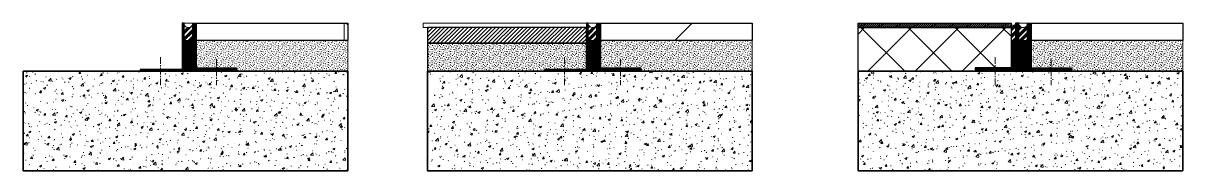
# Model space of a CAD drawing. Header units: millimetres. Extents: x -159872 to 386485, y -250577 to 158966.
# Drawn here: x -49397 to -48070, y 31626 to 31795 of the extents above; entities that cross this region are included whole.
import ezdxf

# ---------------------------------------------------------------- set-up
doc = ezdxf.new("R2010")
doc.units = ezdxf.units.MM
doc.linetypes.add('Line Type-23', pattern=[12.192, 7.62, -1.524, 1.524, -1.524])
doc.layers.add('LDS-finishes-floor', color=252, linetype='Continuous', lineweight=9)
doc.layers.add('LDS-finishes-floor_Hatch', color=7, linetype='Continuous', lineweight=5)
pattern_1 = [(45, (60675.529, -36455.824), (6.35, -6.35), [0.08980256, -8.89045354]), (45, (60674.405, -36458.743), (6.35, -6.35), [0.08980256, -8.89045354]), (45, (60677.0365, -36458.329), (6.35, -6.35), [0.08980256, -8.89045354]), (45, (60670.512, -36456.822), (6.35, -6.35), [0.08980256, -8.89045354]), (45, (60672.439, -36459.624), (6.35, -6.35), [0.08980256, -8.89045354]), (45, (60673.893, -36461.1285), (6.35, -6.35), [0.08980256, -8.89045354]), (45, (60676.071, -36459.985), (6.35, -6.35), [0.08980256, -8.89045354]), (45, (60674.183, -36452.748), (6.35, -6.35), [0.08980256, -8.89045354]), (45, (60678.0995, -36457.595), (6.35, -6.35), [0.2245064, -8.7557497]), (45, (60673.876, -36455.224), (6.35, -6.35), [0.08980256, -8.89045354]), (45, (60670.701, -36459.558), (6.35, -6.35), [0.08980256, -8.89045354]), (45, (60672.206, -36454.9495), (6.35, -6.35), [0.2245064, -8.7557497]), (45, (60674.953, -36462.8875), (6.35, -6.35), [0.08980256, -8.89045354]), (45, (60673.513, -36457.515), (6.35, -6.35), [0.2245064, -8.7557497]), (45, (60671.906, -36462.183), (6.35, -6.35), [0.2245064, -8.7557497])]
pattern_2 = [(50, (60673.513, -36457.515), (24.7998088, -2.169702), [2.5931813, -28.5249938]), (-5, (60673.513, -36457.515), (-4.7974314, 26.007607), [2.074545, -22.819995]), (100.4514, (60675.58, -36457.696), (20.0023958, 23.8378892), [2.203865, -24.2425144]), (46.1842, (60673.513, -36450.6), (36.90066, -5.722944), [3.889772, -42.787491]), (96.6356, (60676.59, -36451.077), (32.316664, 33.680856), [3.305797, -36.363766]), (-8.8158, (60673.513, -36450.6), (32.316638, 33.680881), [3.111818, -34.229993]), (21, (60676.97, -36452.329), (20.638509, -13.92085), [2.5931813, -28.5249938]), (-34, (60676.97, -36452.33), (8.41281, 25.0726067), [2.074545, -22.819995]), (71.4514, (60678.69, -36453.49), (29.0513276, 11.151734), [2.203865, -24.2425144]), (37.5, (60673.513, -36457.515), (0.4204361, 11.51005467), [0.3457575, -68.2698184]), (37.5, (60691.672, -36443.581), (0.4204361, 11.51005467), [0.3457575, -68.2698184]), (37.5, (60691.947, -36443.371), (0.4204361, 11.51005467), [0.3457575, -68.2698184]), (37.5, (60710.6, -36429.058), (0.4204361, 11.51005467), [0.3457575, -68.2698184]), (37.5, (60710.874, -36428.847), (0.4204361, 11.51005467), [0.3457575, -68.2698184]), (7.5, (60673.513, -36457.515), (9.0958266, 13.6370807), [0.3457575, -43.6173086]), (7.5, (60686.951, -36455.746), (9.0958266, 13.6370807), [0.3457575, -43.6173086]), (7.5, (60687.294, -36455.701), (9.0958266, 13.6370807), [0.3457575, -43.6173086]), (7.5, (60709.473, -36452.781), (9.0958266, 13.6370807), [0.3457575, -43.6173086]), (7.5, (60709.816, -36452.736), (9.0958266, 13.6370807), [0.3457575, -43.6173086]), (-32.5, (60665.803, -36457.515), (18.4573111, -0.7798516), [0.3457575, -71.053166]), (-32.5, (60673.385, -36462.345), (18.4573111, -0.7798516), [0.3457575, -71.053166]), (-32.5, (60673.676, -36462.531), (18.4573111, -0.7798516), [0.3457575, -71.053166]), (-32.5, (60696.713, -36477.207), (18.4573111, -0.7798516), [0.3457575, -71.053166]), (-32.5, (60697.005, -36477.393), (18.4573111, -0.7798516), [0.3457575, -71.053166]), (-42.5, (60662.345, -36457.515), (20.1640992, 3.4612048), [0.3457575, -54.214776]), (-42.5, (60670.885, -36465.34), (20.1640992, 3.4612048), [0.3457575, -54.214776]), (-42.5, (60671.14, -36465.574), (20.1640992, 3.4612048), [0.3457575, -54.214776]), (-42.5, (60684.6, -36477.908), (20.1640992, 3.4612048), [0.3457575, -54.214776]), (-42.5, (60684.855, -36478.141), (20.1640992, 3.4612048), [0.3457575, -54.214776])]
pattern_3 = [(45, (60673.5132, -36457.5152), (-1.122532015, 1.122532015), [])]
pattern_4 = [(45, (60673.5132, -36457.5152), (-0.79375, 0.440972222), []), (45, (60673.2707, -36457.3829), (-0.79375, 0.440972222), [])]
pattern_5 = [(0, (61187.9, -35583.1), (0, 1028.7), [10.287, -1018.413]), (0, (61599.3, -35583.1), (0, 1028.7), [10.287, -1018.413]), (0, (61342.2, -35830), (0, 1028.7), [10.287, -1018.413]), (0, (60879.3, -35830), (0, 1028.7), [10.287, -1018.413]), (0, (61342.2, -36200.3), (0, 1028.7), [10.287, -1018.413]), (0, (61342.2, -36406.1), (0, 1028.7), [10.287, -1018.413]), (0, (60879.3, -36406.1), (0, 1028.7), [10.287, -1018.413]), (0, (61064.7, -35749.2), (0, 1028.7), [54.485, -974.215]), (0, (61299.9, -35639.2), (0, 1028.7), [116.844, -911.856]), (0, (60763, -36417.4), (0, 1028.7), [23.757, -1004.943]), (0, (61410.4, -36277.9), (0, 1028.7), [69.5926, -959.1074]), (0, (61528.7, -36217), (0, 1028.7), [86.091, -942.609]), (0, (61572.6, -36069.7), (0, 1028.7), [58.715, -969.985]), (0, (60928.4, -35488.4), (0, 1028.7), [37.069, -991.594]), (0, (61321.9, -35488.4), (0, 1028.7), [40.252, -988.411]), (0, (60864.3, -35772.1), (0, 1028.7), [70.358, -958.435]), (0, (61125.4, -35772.1), (0, 1028.7), [44.5376, -984.255]), (0, (60990.4, -35716.5), (0, 1028.7), [21.461, -1007.24]), (0, (61556.2, -35716.5), (0, 1028.7), [44.377, -984.324]), (0, (61238.5, -36146.3), (0, 1028.7), [153.52, -875.124]), (0, (61593.4, -36146.3), (0, 1028.7), [41.98, -986.664]), (0, (60956.5, -36392.1), (0, 1028.7), [62.004, -966.665]), (0, (61630.7, -36392.1), (0, 1028.7), [28.697, -999.9725]), (0, (61458.9, -35694.6), (0, 1028.7), [75.445, -953.255]), (0, (61363.9, -35474.6), (0, 1028.7), [66.749, -961.951]), (0, (61082.9, -35861.4), (0, 1028.7), [62.839, -965.8505]), (0, (61194.6, -35861.4), (0, 1028.7), [89.707, -938.983]), (0, (60843.1, -35460.8), (0, 1028.7), [57.676, -971.024]), (0, (60800, -35987.7), (0, 1028.7), [18.6544, -1010.0456]), (0, (60772.8, -35819.6), (0, 1028.7), [34.719, -993.981]), (0, (61453, -36437.8), (0, 1028.7), [132.0264, -896.6736]), (0, (61357.1, -35934.3), (0, 1028.7), [54.2475, -974.402]), (0, (61466.9, -35934.3), (0, 1028.7), [137.143, -891.506]), (0, (60886.2, -35961.3), (0, 1028.7), [90.4135, -938.2865]), (45, (61557.4, -36084.86), (0, 1028.7003), [21.424, -1433.378]), (45, (61604.1, -35934.3), (0, 1028.7003), [85.022, -1369.78]), (45, (60818.7, -35987.7), (-1e-13, 1028.7003), [73.3144, -1381.4865]), (45, (60934.7, -35772.15), (-1e-13, 1028.7003), [84.875, -1369.927]), (45, (61011.8, -35716.5), (0, 1028.7003), [40.588, -1414.2136]), (45, (61017.65, -35796.2), (-1e-13, 1028.7003), [66.517, -1388.284]), (45, (61392, -36146.35), (-1e-13, 1028.7003), [112.498, -1342.303]), (45, (61467.8, -36277.9), (-1e-13, 1028.7003), [86.091, -1368.71]), (45, (61390.1, -36298.2), (-1e-13, 1028.7003), [28.697, -1426.104]), (45, (61175.4, -36362.94), (-1e-13, 1028.7003), [92.221, -1362.58]), (45, (61018.5, -36392.1), (-1e-13, 1028.7003), [123.1364, -1331.6655]), (45, (60786.8, -36417.4), (-1e-13, 1028.7003), [50.857, -1403.944]), (45, (61416.8, -35639.2), (-1e-13, 1028.7003), [77.483, -1377.318]), (45, (60724.95, -36331), (0, 1028.7003), [78.464, -1377.1516]), (45, (61105.6, -35950.4), (0, 1028.7003), [125.738, -1329.878]), (45, (61635.44, -36146.35), (0, 1028.7003), [40.683, -1414.119]), (45, (61266.2, -35544.1), (-1e-13, 1028.7003), [78.809, -1375.992]), (45, (61350.1, -35488.4), (-1e-13, 1028.7003), [19.53, -1435.271]), (45, (61390.1, -35763.4), (0, 1028.7003), [97.2636, -1357.538]), (45, (61145.7, -35861.4), (-1e-13, 1028.7003), [80.208, -1374.594]), (45, (60745.9, -35558), (0, 1028.7003), [137.521, -1317.281]), (45, (60724.95, -35867.44), (-1e-13, 1028.7003), [67.684, -1387.118]), (45, (61239, -36426.5), (-1e-13, 1028.7003), [38.519, -1416.282]), (45, (61659.4, -36392.1), (-1e-13, 1028.7003), [51.655, -1403.147]), (45, (61585.1, -36437.8), (-1e-13, 1028.7003), [84.11, -1370.691]), (45, (60822.75, -36024.75), (-1e-13, 1028.7003), [89.687, -1365.115]), (45, (60745.9, -36121), (0, 1028.7003), [108.716, -1346.086]), (90, (60822.7, -36381.4), (-1028.7, 6e-14), [63.572, -965.128]), (90, (61471.6, -36066.8), (-1028.7, 6e-14), [72.331, -956.37]), (90, (60745.9, -36181.5), (-1028.7, 6e-14), [60.5, -968.264]), (90, (60745.9, -35615.8), (-1028.7, 6e-14), [57.864, -970.899]), (90, (61471.6, -35584.4), (-1028.7, 6e-14), [68.893, -959.807]), (90, (60870.5, -35935.8), (-1028.7, 6e-14), [53.235, -975.465]), (90, (61664.2, -36117.6), (-1028.7, 6e-14), [14.947, -1013.681]), (90, (61664.2, -35874.2), (-1028.7, 6e-14), [94.023, -934.605]), (90, (61390.1, -36374.9), (-1028.7, 6e-14), [76.661, -952.062]), (90, (61390.1, -35857.4), (-1028.7, 6e-14), [94.023, -934.6995]), (90, (61105.6, -36305.1), (-1028.7, 6e-14), [142.415, -886.328]), (90, (61105.6, -35995.3), (-1028.7, 6e-14), [44.954, -983.789]), (90, (61040.5, -36097.6), (-1028.7, 6e-14), [72.331, -955.65]), (90, (61040.5, -35687.7), (-1028.7, 6e-14), [124.3575, -903.6235]), (90, (60822.7, -36048.6), (-1028.7, 6e-14), [23.883, -1004.817]), (90, (61557.4, -36110.3), (-1028.7, 6e-14), [25.448, -1003.252]), (90, (60764.7, -35672.5), (-1028.7, 6e-14), [37.853, -990.847]), (90, (60724.9, -36379.3), (-1028.7, 6e-14), [48.286, -981.663]), (90, (60724.9, -35911.3), (-1028.7, 6e-14), [45.134, -984.815]), (90, (61266.2, -36399.2), (-1028.7, 6e-14), [75.947, -952.782]), (90, (61266.2, -35605.5), (-1028.7, 6e-14), [61.413, -967.3154]), (90, (61695.9, -36355.6), (-1028.7, 6e-14), [57.394, -971.306]), (90, (61161.8, -36069.6), (-1028.7, 6e-14), [18.0825, -1010.6175]), (135, (61082.86, -35861.4), (-1028.7003, 0), [92.221, -1362.58]), (135, (61142.2, -35772.15), (-1028.7003, 0), [32.519, -1422.282]), (135, (61571.24, -35731.5), (-1028.7003, 0), [52.183, -1402.619]), (135, (60938.1, -35498), (-1028.7003, 0), [52.7085, -1402.092]), (135, (61040.5, -35563.4), (-1028.7003, 0), [106.107, -1348.6936]), (135, (61471.6, -35515.5), (-1028.7003, 0), [57.864, -1396.9376]), (135, (61664.2, -35780.1), (-1028.7003, 0), [89.998, -1364.804]), (135, (61466.95, -35934.3), (-1028.7003, 0), [108.645, -1346.156]), (135, (61357.14, -35934.3), (-1028.7003, 0), [103.071, -1351.73]), (135, (61471.6, -35994.5), (-1028.7003, 0), [85.117, -1369.684]), (135, (61695.95, -36298.2), (-1028.7003, 0), [114.7885, -1340.0134]), (135, (61453.04, -36437.8), (-1028.7003, 0), [88.975, -1365.8256]), (135, (61266.2, -36323.3), (-1028.7003, 0), [36.165, -1418.636]), (135, (61239, -36426.5), (-1028.7003, 0), [89.868, -1364.934]), (135, (60864.3, -35772.15), (-1028.7003, 0), [140.871, -1313.93]), (135, (60870.54, -35882.6), (-1028.7003, 0), [89.111, -1365.691]), (135, (60800.04, -35987.7), (-1028.7003, 0), [106.198, -1348.603]), (135, (61040.5, -36025.3), (-1028.7003, 0), [90.4135, -1364.3885]), (135, (61105.6, -36162.65), (-1028.7003, 0), [92.002, -1362.8]), (135, (60956.5, -36392.1), (-1028.7003, 0), [297.857, -1156.945]), (135, (60822.75, -36317.84), (-1028.7003, 0), [59.848, -1394.954]), (135, (60763, -36417.4), (-1028.7003, 0), [53.8576, -1400.944]), (135, (61593.46, -36146.35), (-1028.7003, 0), [50.962, -1403.839]), (135, (61664.2, -36102.6), (-1028.7003, 0), [46.555, -1408.246]), (135, (61202.4, -35804.7), (-1028.7003, 0), [46.012, -1408.79]), (135, (61299.94, -35639.2), (-1028.7003, 0), [47.6926, -1407.108]), (135, (60774.4, -35644.4), (-1028.7003, 0), [40.382, -1414.419]), (135, (61175.3, -36065.1), (-1028.7003, 0), [98.643, -1356.158]), (135, (61238.5, -36146.35), (-1028.7003, 0), [108.496, -1346.306])]
pattern_6 = [(45, (60673.51323, -36457.5152), (-0.2645833333, 0.4850694444), [])]
pattern_7 = [(45, (60673.513, -36457.515), (-3.92886205, 3.92886205), []), (45, (60672.952, -36456.954), (-3.92886205, 3.92886205), []), (45, (60672.3907, -36456.3927), (-3.92886205, 3.92886205), [])]
pattern_8 = [(45, (60670.5146, -36457.1183), (-3.92886205, 3.92886205), [])]
pattern_9 = [(45, (60673.513, -38042.475), (-26.940768, 26.940768), []), (135, (60673.513, -38042.475), (-26.940768, -26.940768), [])]
pattern_10 = [(45, (60673.5132, -36457.5152), (-2.24506403, 2.24506403), [])]

msp = doc.modelspace()

# ---------------------------------------------------------------- hatches: boundary and pattern name
at = {"layer": 'LDS-finishes-floor_Hatch', "linetype": 'Continuous', "lineweight": 5, "transparency": 33554687}
h = msp.add_hatch(dxfattribs=at)
h.set_pattern_fill('05_   steel', color=250, style=0, pattern_type=2)
h.set_pattern_definition(pattern_4)
h.paths.add_polyline_path([(-49213, 31795.06756), (-49215, 31795.06756), (-49215, 31742.06756), (-49263, 31742.06756), (-49263, 31740.06756), (-49213, 31740.06756)])
h = msp.add_hatch(dxfattribs=at)
h.set_pattern_fill('05_   steel', color=250, style=0, pattern_type=2)
h.set_pattern_definition(pattern_4)
h.paths.add_polyline_path([(-49213, 31795.06756), (-49215, 31795.06756), (-49215, 31742.06756), (-49263, 31742.06756), (-49263, 31740.06756), (-49213, 31740.06756)])
h = msp.add_hatch(dxfattribs=at)
h.set_pattern_fill('07_   rubber-1', color=250, style=0, pattern_type=2)
h.set_pattern_definition(pattern_7)
edge = h.paths.add_edge_path()
edge.add_arc((-49208, 31795.06756), 5, -90, 0, ccw=False)
edge.add_arc((-49208, 31795.06756), 5, 180, 270, ccw=False)
edge.add_line((-49213, 31795.06756), (-49213, 31775.06756))
edge.add_line((-49213, 31775.06756), (-49203, 31775.06756))
edge.add_line((-49203, 31775.06756), (-49203, 31795.06756))
h = msp.add_hatch(dxfattribs=at)
h.set_pattern_fill('07_   rubber', style=0, pattern_type=2)
h.set_pattern_definition(pattern_8)
edge = h.paths.add_edge_path()
edge.add_arc((-49208, 31795.06756), 5, -90, 0, ccw=False)
edge.add_arc((-49208, 31795.06756), 5, 180, 270, ccw=False)
edge.add_line((-49213, 31795.06756), (-49213, 31775.06756))
edge.add_line((-49213, 31775.06756), (-49203, 31775.06756))
edge.add_line((-49203, 31775.06756), (-49203, 31795.06756))
h = msp.add_hatch(dxfattribs=at)
h.set_pattern_fill('07_   rubber-1', color=250, style=0, pattern_type=2)
h.set_pattern_definition(pattern_7)
edge = h.paths.add_edge_path()
edge.add_arc((-49208, 31795.06756), 5, -90, 0, ccw=False)
edge.add_arc((-49208, 31795.06756), 5, 180, 270, ccw=False)
edge.add_line((-49213, 31795.06756), (-49213, 31775.06756))
edge.add_line((-49213, 31775.06756), (-49203, 31775.06756))
edge.add_line((-49203, 31775.06756), (-49203, 31795.06756))
h = msp.add_hatch(dxfattribs=at)
h.set_pattern_fill('07_   rubber', style=0, pattern_type=2)
h.set_pattern_definition(pattern_8)
edge = h.paths.add_edge_path()
edge.add_arc((-49208, 31795.06756), 5, -90, 0, ccw=False)
edge.add_arc((-49208, 31795.06756), 5, 180, 270, ccw=False)
edge.add_line((-49213, 31795.06756), (-49213, 31775.06756))
edge.add_line((-49213, 31775.06756), (-49203, 31775.06756))
edge.add_line((-49203, 31775.06756), (-49203, 31795.06756))
h = msp.add_hatch(dxfattribs=at)
h.set_pattern_fill('05_   steel', color=250, style=0, pattern_type=2)
h.set_pattern_definition(pattern_4)
h.paths.add_polyline_path([(-49153, 31740.06756), (-49203, 31740.06756), (-49203, 31795.06756), (-49199, 31795.06756), (-49199, 31744.06756), (-49153, 31744.06756)])
h = msp.add_hatch(dxfattribs=at)
h.set_pattern_fill('05_   steel', color=250, style=0, pattern_type=2)
h.set_pattern_definition(pattern_4)
h.paths.add_polyline_path([(-49153, 31740.06756), (-49203, 31740.06756), (-49203, 31795.06756), (-49199, 31795.06756), (-49199, 31744.06756), (-49153, 31744.06756)])
h = msp.add_hatch(dxfattribs=at)
h.set_pattern_fill('02_   riprap', color=251, style=0, pattern_type=2)
h.set_pattern_definition(pattern_5)
h.paths.add_polyline_path([(-49199, 31795.06756), (-49025.50689, 31795.06756), (-49025.50689, 31775.06756), (-49199, 31775.06756)])
h = msp.add_hatch(dxfattribs=at)
h.set_pattern_fill('02_   riprap', color=251, style=0, pattern_type=2)
h.set_pattern_definition(pattern_5)
h.paths.add_polyline_path([(-49199, 31795.06756), (-49025.50689, 31795.06756), (-49025.50689, 31775.06756), (-49199, 31775.06756)])
h = msp.add_hatch(dxfattribs=at)
h.set_pattern_fill('01_   line_ diag (general3)', color=8, style=0, pattern_type=2)
h.set_pattern_definition(pattern_10)
h.paths.add_polyline_path([(-48752.60214, 31790.06756), (-48934.60214, 31790.06756), (-48934.60214, 31772.06756), (-48752.60214, 31772.06756)])
h = msp.add_hatch(dxfattribs=at)
h.set_pattern_fill('01_   line_ diag (general3)', color=8, style=0, pattern_type=2)
h.set_pattern_definition(pattern_10)
h.paths.add_polyline_path([(-48752.60214, 31790.06756), (-48934.60214, 31790.06756), (-48934.60214, 31772.06756), (-48752.60214, 31772.06756)])
h = msp.add_hatch(dxfattribs=at)
h.set_pattern_fill('05_   steel', color=250, style=0, pattern_type=2)
h.set_pattern_definition(pattern_4)
h.paths.add_polyline_path([(-48750.60214, 31795.06756), (-48752.60214, 31795.06756), (-48752.60214, 31742.06756), (-48800.60214, 31742.06756), (-48800.60214, 31740.06756), (-48750.60214, 31740.06756)])
h = msp.add_hatch(dxfattribs=at)
h.set_pattern_fill('05_   steel', color=250, style=0, pattern_type=2)
h.set_pattern_definition(pattern_4)
h.paths.add_polyline_path([(-48750.60214, 31795.06756), (-48752.60214, 31795.06756), (-48752.60214, 31742.06756), (-48800.60214, 31742.06756), (-48800.60214, 31740.06756), (-48750.60214, 31740.06756)])
h = msp.add_hatch(dxfattribs=at)
h.set_pattern_fill('07_   rubber-1', color=250, style=0, pattern_type=2)
h.set_pattern_definition(pattern_7)
edge = h.paths.add_edge_path()
edge.add_arc((-48745.60214, 31795.06756), 5, -90, 0, ccw=False)
edge.add_arc((-48745.60214, 31795.06756), 5, 180, 270, ccw=False)
edge.add_line((-48750.60214, 31795.06756), (-48750.60214, 31775.06756))
edge.add_line((-48750.60214, 31775.06756), (-48740.60214, 31775.06756))
edge.add_line((-48740.60214, 31775.06756), (-48740.60214, 31795.06756))
h = msp.add_hatch(dxfattribs=at)
h.set_pattern_fill('07_   rubber', style=0, pattern_type=2)
h.set_pattern_definition(pattern_8)
edge = h.paths.add_edge_path()
edge.add_arc((-48745.60214, 31795.06756), 5, -90, 0, ccw=False)
edge.add_arc((-48745.60214, 31795.06756), 5, 180, 270, ccw=False)
edge.add_line((-48750.60214, 31795.06756), (-48750.60214, 31775.06756))
edge.add_line((-48750.60214, 31775.06756), (-48740.60214, 31775.06756))
edge.add_line((-48740.60214, 31775.06756), (-48740.60214, 31795.06756))
h = msp.add_hatch(dxfattribs=at)
h.set_pattern_fill('07_   rubber-1', color=250, style=0, pattern_type=2)
h.set_pattern_definition(pattern_7)
edge = h.paths.add_edge_path()
edge.add_arc((-48745.60214, 31795.06756), 5, -90, 0, ccw=False)
edge.add_arc((-48745.60214, 31795.06756), 5, 180, 270, ccw=False)
edge.add_line((-48750.60214, 31795.06756), (-48750.60214, 31775.06756))
edge.add_line((-48750.60214, 31775.06756), (-48740.60214, 31775.06756))
edge.add_line((-48740.60214, 31775.06756), (-48740.60214, 31795.06756))
h = msp.add_hatch(dxfattribs=at)
h.set_pattern_fill('07_   rubber', style=0, pattern_type=2)
h.set_pattern_definition(pattern_8)
edge = h.paths.add_edge_path()
edge.add_arc((-48745.60214, 31795.06756), 5, -90, 0, ccw=False)
edge.add_arc((-48745.60214, 31795.06756), 5, 180, 270, ccw=False)
edge.add_line((-48750.60214, 31795.06756), (-48750.60214, 31775.06756))
edge.add_line((-48750.60214, 31775.06756), (-48740.60214, 31775.06756))
edge.add_line((-48740.60214, 31775.06756), (-48740.60214, 31795.06756))
h = msp.add_hatch(dxfattribs=at)
h.set_pattern_fill('05_   steel', color=250, style=0, pattern_type=2)
h.set_pattern_definition(pattern_4)
h.paths.add_polyline_path([(-48690.60214, 31740.06756), (-48740.60214, 31740.06756), (-48740.60214, 31795.06756), (-48736.60214, 31795.06756), (-48736.60214, 31744.06756), (-48690.60214, 31744.06756)])
h = msp.add_hatch(dxfattribs=at)
h.set_pattern_fill('05_   steel', color=250, style=0, pattern_type=2)
h.set_pattern_definition(pattern_4)
h.paths.add_polyline_path([(-48690.60214, 31740.06756), (-48740.60214, 31740.06756), (-48740.60214, 31795.06756), (-48736.60214, 31795.06756), (-48736.60214, 31744.06756), (-48690.60214, 31744.06756)])
h = msp.add_hatch(dxfattribs=at)
h.set_pattern_fill('02_   riprap', color=251, style=0, pattern_type=2)
h.set_pattern_definition(pattern_5)
h.paths.add_polyline_path([(-48736.60214, 31795.06756), (-48563.10903, 31795.06756), (-48563.10903, 31775.06756), (-48736.60214, 31775.06756)])
h = msp.add_hatch(dxfattribs=at)
h.set_pattern_fill('02_   riprap', color=251, style=0, pattern_type=2)
h.set_pattern_definition(pattern_5)
h.paths.add_polyline_path([(-48736.60214, 31795.06756), (-48563.10903, 31795.06756), (-48563.10903, 31775.06756), (-48736.60214, 31775.06756)])
h = msp.add_hatch(dxfattribs=at)
h.set_pattern_fill('01_   line_ diag (general2)', color=8, style=0, pattern_type=2)
h.set_pattern_definition(pattern_3)
h.paths.add_polyline_path([(-48441.9349, 31795.06756), (-48266.9349, 31795.06756), (-48266.9349, 31790.06756), (-48441.9349, 31790.06756)])
h = msp.add_hatch(dxfattribs=at)
h.set_pattern_fill('01_   line_ diag (general2)', color=8, style=0, pattern_type=2)
h.set_pattern_definition(pattern_3)
h.paths.add_polyline_path([(-48441.9349, 31795.06756), (-48266.9349, 31795.06756), (-48266.9349, 31790.06756), (-48441.9349, 31790.06756)])
h = msp.add_hatch(dxfattribs=at)
h.set_pattern_fill('01_   line_ ansi37', color=251, style=0, pattern_type=2)
h.set_pattern_definition(pattern_9)
h.paths.add_polyline_path([(-48441.9349, 31790.06756), (-48266.9349, 31790.06756), (-48266.9349, 31740.06756), (-48441.9349, 31740.06756)])
h = msp.add_hatch(dxfattribs=at)
h.set_pattern_fill('01_   line_ ansi37', color=251, style=0, pattern_type=2)
h.set_pattern_definition(pattern_9)
h.paths.add_polyline_path([(-48441.9349, 31790.06756), (-48266.9349, 31790.06756), (-48266.9349, 31740.06756), (-48441.9349, 31740.06756)])
h = msp.add_hatch(dxfattribs=at)
h.set_pattern_fill('05_   steel', color=250, style=0, pattern_type=2)
h.set_pattern_definition(pattern_4)
h.paths.add_polyline_path([(-48307.9349, 31740.06756), (-48257.9349, 31740.06756), (-48257.9349, 31795.06756), (-48261.9349, 31795.06756), (-48261.9349, 31744.06756), (-48307.9349, 31744.06756)])
h = msp.add_hatch(dxfattribs=at)
h.set_pattern_fill('05_   steel', color=250, style=0, pattern_type=2)
h.set_pattern_definition(pattern_4)
h.paths.add_polyline_path([(-48307.9349, 31740.06756), (-48257.9349, 31740.06756), (-48257.9349, 31795.06756), (-48261.9349, 31795.06756), (-48261.9349, 31744.06756), (-48307.9349, 31744.06756)])
h = msp.add_hatch(dxfattribs=at)
h.set_pattern_fill('07_   rubber-1', color=250, style=0, pattern_type=2)
h.set_pattern_definition(pattern_7)
edge = h.paths.add_edge_path()
edge.add_line((-48266.9349, 31775.06756), (-48261.9349, 31775.06756))
edge.add_line((-48261.9349, 31775.06756), (-48261.9349, 31795.06756))
edge.add_arc((-48264.4349, 31795.06756), 2.5, 270, 360, ccw=False)
edge.add_arc((-48264.4349, 31795.06756), 2.5, 180, 270, ccw=False)
edge.add_line((-48266.9349, 31795.06756), (-48266.9349, 31775.06756))
h = msp.add_hatch(dxfattribs=at)
h.set_pattern_fill('07_   rubber', style=0, pattern_type=2)
h.set_pattern_definition(pattern_8)
edge = h.paths.add_edge_path()
edge.add_line((-48266.9349, 31775.06756), (-48261.9349, 31775.06756))
edge.add_line((-48261.9349, 31775.06756), (-48261.9349, 31795.06756))
edge.add_arc((-48264.4349, 31795.06756), 2.5, 270, 360, ccw=False)
edge.add_arc((-48264.4349, 31795.06756), 2.5, 180, 270, ccw=False)
edge.add_line((-48266.9349, 31795.06756), (-48266.9349, 31775.06756))
h = msp.add_hatch(dxfattribs=at)
h.set_pattern_fill('07_   rubber-1', color=250, style=0, pattern_type=2)
h.set_pattern_definition(pattern_7)
edge = h.paths.add_edge_path()
edge.add_line((-48266.9349, 31775.06756), (-48261.9349, 31775.06756))
edge.add_line((-48261.9349, 31775.06756), (-48261.9349, 31795.06756))
edge.add_arc((-48264.4349, 31795.06756), 2.5, 270, 360, ccw=False)
edge.add_arc((-48264.4349, 31795.06756), 2.5, 180, 270, ccw=False)
edge.add_line((-48266.9349, 31795.06756), (-48266.9349, 31775.06756))
h = msp.add_hatch(dxfattribs=at)
h.set_pattern_fill('07_   rubber', style=0, pattern_type=2)
h.set_pattern_definition(pattern_8)
edge = h.paths.add_edge_path()
edge.add_line((-48266.9349, 31775.06756), (-48261.9349, 31775.06756))
edge.add_line((-48261.9349, 31775.06756), (-48261.9349, 31795.06756))
edge.add_arc((-48264.4349, 31795.06756), 2.5, 270, 360, ccw=False)
edge.add_arc((-48264.4349, 31795.06756), 2.5, 180, 270, ccw=False)
edge.add_line((-48266.9349, 31795.06756), (-48266.9349, 31775.06756))
h = msp.add_hatch(dxfattribs=at)
h.set_pattern_fill('07_   rubber-1', color=250, style=0, pattern_type=2)
h.set_pattern_definition(pattern_7)
edge = h.paths.add_edge_path()
edge.add_arc((-48252.9349, 31795.06756), 5, -90, 0, ccw=False)
edge.add_arc((-48252.9349, 31795.06756), 5, 180, 270, ccw=False)
edge.add_line((-48257.9349, 31795.06756), (-48257.9349, 31775.06756))
edge.add_line((-48257.9349, 31775.06756), (-48247.9349, 31775.06756))
edge.add_line((-48247.9349, 31775.06756), (-48247.9349, 31795.06756))
h = msp.add_hatch(dxfattribs=at)
h.set_pattern_fill('07_   rubber', style=0, pattern_type=2)
h.set_pattern_definition(pattern_8)
edge = h.paths.add_edge_path()
edge.add_arc((-48252.9349, 31795.06756), 5, -90, 0, ccw=False)
edge.add_arc((-48252.9349, 31795.06756), 5, 180, 270, ccw=False)
edge.add_line((-48257.9349, 31795.06756), (-48257.9349, 31775.06756))
edge.add_line((-48257.9349, 31775.06756), (-48247.9349, 31775.06756))
edge.add_line((-48247.9349, 31775.06756), (-48247.9349, 31795.06756))
h = msp.add_hatch(dxfattribs=at)
h.set_pattern_fill('07_   rubber-1', color=250, style=0, pattern_type=2)
h.set_pattern_definition(pattern_7)
edge = h.paths.add_edge_path()
edge.add_arc((-48252.9349, 31795.06756), 5, -90, 0, ccw=False)
edge.add_arc((-48252.9349, 31795.06756), 5, 180, 270, ccw=False)
edge.add_line((-48257.9349, 31795.06756), (-48257.9349, 31775.06756))
edge.add_line((-48257.9349, 31775.06756), (-48247.9349, 31775.06756))
edge.add_line((-48247.9349, 31775.06756), (-48247.9349, 31795.06756))
h = msp.add_hatch(dxfattribs=at)
h.set_pattern_fill('07_   rubber', style=0, pattern_type=2)
h.set_pattern_definition(pattern_8)
edge = h.paths.add_edge_path()
edge.add_arc((-48252.9349, 31795.06756), 5, -90, 0, ccw=False)
edge.add_arc((-48252.9349, 31795.06756), 5, 180, 270, ccw=False)
edge.add_line((-48257.9349, 31795.06756), (-48257.9349, 31775.06756))
edge.add_line((-48257.9349, 31775.06756), (-48247.9349, 31775.06756))
edge.add_line((-48247.9349, 31775.06756), (-48247.9349, 31795.06756))
h = msp.add_hatch(dxfattribs=at)
h.set_pattern_fill('05_   steel', color=250, style=0, pattern_type=2)
h.set_pattern_definition(pattern_4)
h.paths.add_polyline_path([(-48197.9349, 31740.06756), (-48247.9349, 31740.06756), (-48247.9349, 31795.06756), (-48243.9349, 31795.06756), (-48243.9349, 31744.06756), (-48197.9349, 31744.06756)])
h = msp.add_hatch(dxfattribs=at)
h.set_pattern_fill('05_   steel', color=250, style=0, pattern_type=2)
h.set_pattern_definition(pattern_4)
h.paths.add_polyline_path([(-48197.9349, 31740.06756), (-48247.9349, 31740.06756), (-48247.9349, 31795.06756), (-48243.9349, 31795.06756), (-48243.9349, 31744.06756), (-48197.9349, 31744.06756)])
h = msp.add_hatch(dxfattribs=at)
h.set_pattern_fill('02_   riprap', color=251, style=0, pattern_type=2)
h.set_pattern_definition(pattern_5)
h.paths.add_polyline_path([(-48243.9349, 31795.06756), (-48070.44179, 31795.06756), (-48070.44179, 31775.06756), (-48243.9349, 31775.06756)])
h = msp.add_hatch(dxfattribs=at)
h.set_pattern_fill('02_   riprap', color=251, style=0, pattern_type=2)
h.set_pattern_definition(pattern_5)
h.paths.add_polyline_path([(-48243.9349, 31795.06756), (-48070.44179, 31795.06756), (-48070.44179, 31775.06756), (-48243.9349, 31775.06756)])
h = msp.add_hatch(dxfattribs=at)
h.set_pattern_fill('01_   cut', color=250, style=0, pattern_type=2)
h.set_pattern_definition(pattern_6)
h.paths.add_polyline_path([(-49203, 31775.06756), (-49213, 31775.06756), (-49213, 31740.06756), (-49203, 31740.06756)])
h = msp.add_hatch(dxfattribs=at)
h.set_pattern_fill('01_   cut', color=250, style=0, pattern_type=2)
h.set_pattern_definition(pattern_6)
h.paths.add_polyline_path([(-49203, 31775.06756), (-49213, 31775.06756), (-49213, 31740.06756), (-49203, 31740.06756)])
h = msp.add_hatch(dxfattribs=at)
h.set_pattern_fill('Sand', style=0, pattern_type=2)
h.set_pattern_definition(pattern_1)
h.paths.add_polyline_path([(-49025.50689, 31775.06756), (-49025.50689, 31740.06756), (-49153, 31740.06756), (-49153, 31744.06756), (-49199, 31744.06756), (-49199, 31775.06756)])
h = msp.add_hatch(dxfattribs=at)
h.set_pattern_fill('Sand', style=0, pattern_type=2)
h.set_pattern_definition(pattern_1)
h.paths.add_polyline_path([(-49025.50689, 31775.06756), (-49025.50689, 31740.06756), (-49153, 31740.06756), (-49153, 31744.06756), (-49199, 31744.06756), (-49199, 31775.06756)])
h = msp.add_hatch(dxfattribs=at)
h.set_pattern_fill('Sand', style=0, pattern_type=2)
h.set_pattern_definition(pattern_1)
h.paths.add_polyline_path([(-48934.60214, 31740.06756), (-48800.60214, 31740.06756), (-48800.60214, 31742.06756), (-48752.60214, 31742.06756), (-48752.60214, 31772.06756), (-48934.60214, 31772.06756)])
h = msp.add_hatch(dxfattribs=at)
h.set_pattern_fill('Sand', style=0, pattern_type=2)
h.set_pattern_definition(pattern_1)
h.paths.add_polyline_path([(-48934.60214, 31740.06756), (-48800.60214, 31740.06756), (-48800.60214, 31742.06756), (-48752.60214, 31742.06756), (-48752.60214, 31772.06756), (-48934.60214, 31772.06756)])
h = msp.add_hatch(dxfattribs=at)
h.set_pattern_fill('01_   cut', color=250, style=0, pattern_type=2)
h.set_pattern_definition(pattern_6)
h.paths.add_polyline_path([(-48740.60214, 31775.06756), (-48750.60214, 31775.06756), (-48750.60214, 31740.06756), (-48740.60214, 31740.06756)])
h = msp.add_hatch(dxfattribs=at)
h.set_pattern_fill('01_   cut', color=250, style=0, pattern_type=2)
h.set_pattern_definition(pattern_6)
h.paths.add_polyline_path([(-48740.60214, 31775.06756), (-48750.60214, 31775.06756), (-48750.60214, 31740.06756), (-48740.60214, 31740.06756)])
h = msp.add_hatch(dxfattribs=at)
h.set_pattern_fill('Sand', style=0, pattern_type=2)
h.set_pattern_definition(pattern_1)
h.paths.add_polyline_path([(-48563.10903, 31775.06756), (-48563.10903, 31740.06756), (-48690.60214, 31740.06756), (-48690.60214, 31744.06756), (-48736.60214, 31744.06756), (-48736.60214, 31775.06756)])
h = msp.add_hatch(dxfattribs=at)
h.set_pattern_fill('Sand', style=0, pattern_type=2)
h.set_pattern_definition(pattern_1)
h.paths.add_polyline_path([(-48563.10903, 31775.06756), (-48563.10903, 31740.06756), (-48690.60214, 31740.06756), (-48690.60214, 31744.06756), (-48736.60214, 31744.06756), (-48736.60214, 31775.06756)])
h = msp.add_hatch(dxfattribs=at)
h.set_pattern_fill('01_   cut', color=250, style=0, pattern_type=2)
h.set_pattern_definition(pattern_6)
h.paths.add_polyline_path([(-48261.9349, 31775.06756), (-48266.9349, 31775.06756), (-48266.9349, 31744.06756), (-48261.9349, 31744.06756)])
h = msp.add_hatch(dxfattribs=at)
h.set_pattern_fill('01_   cut', color=250, style=0, pattern_type=2)
h.set_pattern_definition(pattern_6)
h.paths.add_polyline_path([(-48261.9349, 31775.06756), (-48266.9349, 31775.06756), (-48266.9349, 31744.06756), (-48261.9349, 31744.06756)])
h = msp.add_hatch(dxfattribs=at)
h.set_pattern_fill('01_   cut', color=250, style=0, pattern_type=2)
h.set_pattern_definition(pattern_6)
h.paths.add_polyline_path([(-48247.9349, 31775.06756), (-48257.9349, 31775.06756), (-48257.9349, 31740.06756), (-48247.9349, 31740.06756)])
h = msp.add_hatch(dxfattribs=at)
h.set_pattern_fill('01_   cut', color=250, style=0, pattern_type=2)
h.set_pattern_definition(pattern_6)
h.paths.add_polyline_path([(-48247.9349, 31775.06756), (-48257.9349, 31775.06756), (-48257.9349, 31740.06756), (-48247.9349, 31740.06756)])
h = msp.add_hatch(dxfattribs=at)
h.set_pattern_fill('Sand', style=0, pattern_type=2)
h.set_pattern_definition(pattern_1)
h.paths.add_polyline_path([(-48070.44179, 31775.06756), (-48070.44179, 31740.06756), (-48197.9349, 31740.06756), (-48197.9349, 31744.06756), (-48243.9349, 31744.06756), (-48243.9349, 31775.06756)])
h = msp.add_hatch(dxfattribs=at)
h.set_pattern_fill('Sand', style=0, pattern_type=2)
h.set_pattern_definition(pattern_1)
h.paths.add_polyline_path([(-48070.44179, 31775.06756), (-48070.44179, 31740.06756), (-48197.9349, 31740.06756), (-48197.9349, 31744.06756), (-48243.9349, 31744.06756), (-48243.9349, 31775.06756)])
h = msp.add_hatch(dxfattribs=at)
h.set_pattern_fill('03_   concrete 2', color=251, style=0, pattern_type=2)
h.set_pattern_definition(pattern_2)
h.paths.add_polyline_path([(-49397, 31740.06756), (-49025.50689, 31740.06756), (-49025.50689, 31626.06756), (-49397, 31626.06756)])
h = msp.add_hatch(dxfattribs=at)
h.set_pattern_fill('03_   concrete 2', color=251, style=0, pattern_type=2)
h.set_pattern_definition(pattern_2)
h.paths.add_polyline_path([(-49397, 31740.06756), (-49025.50689, 31740.06756), (-49025.50689, 31626.06756), (-49397, 31626.06756)])
h = msp.add_hatch(dxfattribs=at)
h.set_pattern_fill('03_   concrete 2', color=251, style=0, pattern_type=2)
h.set_pattern_definition(pattern_2)
h.paths.add_polyline_path([(-48934.60214, 31740.06756), (-48563.10903, 31740.06756), (-48563.10903, 31626.06756), (-48934.60214, 31626.06756)])
h = msp.add_hatch(dxfattribs=at)
h.set_pattern_fill('03_   concrete 2', color=251, style=0, pattern_type=2)
h.set_pattern_definition(pattern_2)
h.paths.add_polyline_path([(-48934.60214, 31740.06756), (-48563.10903, 31740.06756), (-48563.10903, 31626.06756), (-48934.60214, 31626.06756)])
h = msp.add_hatch(dxfattribs=at)
h.set_pattern_fill('03_   concrete 2', color=251, style=0, pattern_type=2)
h.set_pattern_definition(pattern_2)
h.paths.add_polyline_path([(-48441.9349, 31740.06756), (-48070.44179, 31740.06756), (-48070.44179, 31626.06756), (-48441.9349, 31626.06756)])
h = msp.add_hatch(dxfattribs=at)
h.set_pattern_fill('03_   concrete 2', color=251, style=0, pattern_type=2)
h.set_pattern_definition(pattern_2)
h.paths.add_polyline_path([(-48441.9349, 31740.06756), (-48070.44179, 31740.06756), (-48070.44179, 31626.06756), (-48441.9349, 31626.06756)])

# ---------------------------------------------------------------- linework, layer by layer
at = {"layer": 'LDS-finishes-floor', "color": 7, "linetype": 'Line Type-23', "lineweight": 18, "transparency": 33554687}
for p, q in [((-49240, 31756.06756), (-49240, 31724.06756)), ((-49240, 31756.06756), (-49240, 31724.06756)), ((-49176, 31754.06756), (-49176, 31724.06756)), ((-49176, 31754.06756), (-49176, 31724.06756)), ((-48777.60214, 31756.06756), (-48777.60214, 31724.06756)), ((-48777.60214, 31756.06756), (-48777.60214, 31724.06756)), ((-48713.60214, 31754.06756), (-48713.60214, 31724.06756)), ((-48713.60214, 31754.06756), (-48713.60214, 31724.06756)), ((-48284.9349, 31756.06756), (-48284.9349, 31724.06756)), ((-48284.9349, 31756.06756), (-48284.9349, 31724.06756)), ((-48220.9349, 31754.06756), (-48220.9349, 31724.06756)), ((-48220.9349, 31754.06756), (-48220.9349, 31724.06756))]:
    msp.add_line(p, q, dxfattribs=at)
at = {"layer": 'LDS-finishes-floor', "color": 7, "linetype": 'Continuous', "lineweight": 25, "transparency": 33554687, "flags": 128}
for points in [[(-49213, 31795.06756), (-49215, 31795.06756), (-49215, 31742.06756), (-49263, 31742.06756), (-49263, 31740.06756), (-49213, 31740.06756)], [(-49213, 31795.06756), (-49215, 31795.06756), (-49215, 31742.06756), (-49263, 31742.06756), (-49263, 31740.06756), (-49213, 31740.06756)], [(-49153, 31740.06756), (-49203, 31740.06756), (-49203, 31795.06756), (-49199, 31795.06756), (-49199, 31744.06756), (-49153, 31744.06756)], [(-49153, 31740.06756), (-49203, 31740.06756), (-49203, 31795.06756), (-49199, 31795.06756), (-49199, 31744.06756), (-49153, 31744.06756)], [(-49199, 31795.06756), (-49025.50689, 31795.06756), (-49025.50689, 31775.06756), (-49199, 31775.06756)], [(-49199, 31795.06756), (-49025.50689, 31795.06756), (-49025.50689, 31775.06756), (-49199, 31775.06756)], [(-48752.60214, 31790.06756), (-48934.60214, 31790.06756), (-48934.60214, 31772.06756), (-48752.60214, 31772.06756)], [(-48752.60214, 31790.06756), (-48934.60214, 31790.06756), (-48934.60214, 31772.06756), (-48752.60214, 31772.06756)], [(-48750.60214, 31795.06756), (-48752.60214, 31795.06756), (-48752.60214, 31742.06756), (-48800.60214, 31742.06756), (-48800.60214, 31740.06756), (-48750.60214, 31740.06756)], [(-48750.60214, 31795.06756), (-48752.60214, 31795.06756), (-48752.60214, 31742.06756), (-48800.60214, 31742.06756), (-48800.60214, 31740.06756), (-48750.60214, 31740.06756)], [(-48690.60214, 31740.06756), (-48740.60214, 31740.06756), (-48740.60214, 31795.06756), (-48736.60214, 31795.06756), (-48736.60214, 31744.06756), (-48690.60214, 31744.06756)], [(-48690.60214, 31740.06756), (-48740.60214, 31740.06756), (-48740.60214, 31795.06756), (-48736.60214, 31795.06756), (-48736.60214, 31744.06756), (-48690.60214, 31744.06756)], [(-48736.60214, 31795.06756), (-48563.10903, 31795.06756), (-48563.10903, 31775.06756), (-48736.60214, 31775.06756)], [(-48736.60214, 31795.06756), (-48563.10903, 31795.06756), (-48563.10903, 31775.06756), (-48736.60214, 31775.06756)], [(-48441.9349, 31795.06756), (-48266.9349, 31795.06756), (-48266.9349, 31790.06756), (-48441.9349, 31790.06756)], [(-48441.9349, 31795.06756), (-48266.9349, 31795.06756), (-48266.9349, 31790.06756), (-48441.9349, 31790.06756)], [(-48441.9349, 31790.06756), (-48266.9349, 31790.06756), (-48266.9349, 31740.06756), (-48441.9349, 31740.06756)], [(-48441.9349, 31790.06756), (-48266.9349, 31790.06756), (-48266.9349, 31740.06756), (-48441.9349, 31740.06756)], [(-48307.9349, 31740.06756), (-48257.9349, 31740.06756), (-48257.9349, 31795.06756), (-48261.9349, 31795.06756), (-48261.9349, 31744.06756), (-48307.9349, 31744.06756)], [(-48307.9349, 31740.06756), (-48257.9349, 31740.06756), (-48257.9349, 31795.06756), (-48261.9349, 31795.06756), (-48261.9349, 31744.06756), (-48307.9349, 31744.06756)], [(-48197.9349, 31740.06756), (-48247.9349, 31740.06756), (-48247.9349, 31795.06756), (-48243.9349, 31795.06756), (-48243.9349, 31744.06756), (-48197.9349, 31744.06756)], [(-48197.9349, 31740.06756), (-48247.9349, 31740.06756), (-48247.9349, 31795.06756), (-48243.9349, 31795.06756), (-48243.9349, 31744.06756), (-48197.9349, 31744.06756)], [(-48243.9349, 31795.06756), (-48070.44179, 31795.06756), (-48070.44179, 31775.06756), (-48243.9349, 31775.06756)], [(-48243.9349, 31795.06756), (-48070.44179, 31795.06756), (-48070.44179, 31775.06756), (-48243.9349, 31775.06756)], [(-48934.60214, 31740.06756), (-48800.60214, 31740.06756), (-48800.60214, 31742.06756), (-48752.60214, 31742.06756), (-48752.60214, 31772.06756), (-48934.60214, 31772.06756)], [(-48934.60214, 31740.06756), (-48800.60214, 31740.06756), (-48800.60214, 31742.06756), (-48752.60214, 31742.06756), (-48752.60214, 31772.06756), (-48934.60214, 31772.06756)]]:
    msp.add_lwpolyline(points, close=True, dxfattribs=at)
at = {"layer": 'LDS-finishes-floor', "color": 7, "linetype": 'Continuous', "lineweight": 18, "transparency": 33554687, "flags": 128}
for points in [[(-49213, 31775.06756), (-49203, 31775.06756), (-49203, 31795.06756), (-49213, 31795.06756)], [(-49213, 31775.06756), (-49203, 31775.06756), (-49203, 31795.06756), (-49213, 31795.06756)], [(-49213, 31775.06756), (-49203, 31775.06756), (-49203, 31795.06756), (-49213, 31795.06756)], [(-49213, 31775.06756), (-49203, 31775.06756), (-49203, 31795.06756), (-49213, 31795.06756)], [(-48750.60214, 31775.06756), (-48740.60214, 31775.06756), (-48740.60214, 31795.06756), (-48750.60214, 31795.06756)], [(-48750.60214, 31775.06756), (-48740.60214, 31775.06756), (-48740.60214, 31795.06756), (-48750.60214, 31795.06756)], [(-48750.60214, 31775.06756), (-48740.60214, 31775.06756), (-48740.60214, 31795.06756), (-48750.60214, 31795.06756)], [(-48750.60214, 31775.06756), (-48740.60214, 31775.06756), (-48740.60214, 31795.06756), (-48750.60214, 31795.06756)], [(-48257.9349, 31775.06756), (-48247.9349, 31775.06756), (-48247.9349, 31795.06756), (-48257.9349, 31795.06756)], [(-48257.9349, 31775.06756), (-48247.9349, 31775.06756), (-48247.9349, 31795.06756), (-48257.9349, 31795.06756)], [(-48257.9349, 31775.06756), (-48247.9349, 31775.06756), (-48247.9349, 31795.06756), (-48257.9349, 31795.06756)], [(-48257.9349, 31775.06756), (-48247.9349, 31775.06756), (-48247.9349, 31795.06756), (-48257.9349, 31795.06756)], [(-49203, 31775.06756), (-49213, 31775.06756), (-49213, 31740.06756), (-49203, 31740.06756)], [(-49203, 31775.06756), (-49213, 31775.06756), (-49213, 31740.06756), (-49203, 31740.06756)], [(-49025.50689, 31775.06756), (-49025.50689, 31740.06756), (-49153, 31740.06756), (-49153, 31744.06756), (-49199, 31744.06756), (-49199, 31775.06756)], [(-49025.50689, 31775.06756), (-49025.50689, 31740.06756), (-49153, 31740.06756), (-49153, 31744.06756), (-49199, 31744.06756), (-49199, 31775.06756)], [(-48740.60214, 31775.06756), (-48750.60214, 31775.06756), (-48750.60214, 31740.06756), (-48740.60214, 31740.06756)], [(-48740.60214, 31775.06756), (-48750.60214, 31775.06756), (-48750.60214, 31740.06756), (-48740.60214, 31740.06756)], [(-48563.10903, 31775.06756), (-48563.10903, 31740.06756), (-48690.60214, 31740.06756), (-48690.60214, 31744.06756), (-48736.60214, 31744.06756), (-48736.60214, 31775.06756)], [(-48563.10903, 31775.06756), (-48563.10903, 31740.06756), (-48690.60214, 31740.06756), (-48690.60214, 31744.06756), (-48736.60214, 31744.06756), (-48736.60214, 31775.06756)], [(-48261.9349, 31775.06756), (-48266.9349, 31775.06756), (-48266.9349, 31744.06756), (-48261.9349, 31744.06756)], [(-48261.9349, 31775.06756), (-48266.9349, 31775.06756), (-48266.9349, 31744.06756), (-48261.9349, 31744.06756)], [(-48247.9349, 31775.06756), (-48257.9349, 31775.06756), (-48257.9349, 31740.06756), (-48247.9349, 31740.06756)], [(-48247.9349, 31775.06756), (-48257.9349, 31775.06756), (-48257.9349, 31740.06756), (-48247.9349, 31740.06756)], [(-48070.44179, 31775.06756), (-48070.44179, 31740.06756), (-48197.9349, 31740.06756), (-48197.9349, 31744.06756), (-48243.9349, 31744.06756), (-48243.9349, 31775.06756)], [(-48070.44179, 31775.06756), (-48070.44179, 31740.06756), (-48197.9349, 31740.06756), (-48197.9349, 31744.06756), (-48243.9349, 31744.06756), (-48243.9349, 31775.06756)]]:
    msp.add_lwpolyline(points, close=True, dxfattribs=at)
for points in [[(-49203, 31795.06756, -0.4142135624), (-49208, 31790.06756, -0.4142135624), (-49213, 31795.06756), (-49213, 31775.06756), (-49203, 31775.06756), (-49203, 31795.06756)], [(-49203, 31795.06756, -0.4142135624), (-49208, 31790.06756, -0.4142135624), (-49213, 31795.06756), (-49213, 31775.06756), (-49203, 31775.06756), (-49203, 31795.06756)], [(-48740.60214, 31795.06756, -0.4142135624), (-48745.60214, 31790.06756, -0.4142135624), (-48750.60214, 31795.06756), (-48750.60214, 31775.06756), (-48740.60214, 31775.06756), (-48740.60214, 31795.06756)], [(-48740.60214, 31795.06756, -0.4142135624), (-48745.60214, 31790.06756, -0.4142135624), (-48750.60214, 31795.06756), (-48750.60214, 31775.06756), (-48740.60214, 31775.06756), (-48740.60214, 31795.06756)], [(-48266.9349, 31775.06756), (-48261.9349, 31775.06756), (-48261.9349, 31795.06756, -0.4142135624), (-48264.4349, 31792.56756, -0.4142135624), (-48266.9349, 31795.06756)], [(-48266.9349, 31775.06756), (-48261.9349, 31775.06756), (-48261.9349, 31795.06756, -0.4142135624), (-48264.4349, 31792.56756, -0.4142135624), (-48266.9349, 31795.06756)], [(-48247.9349, 31795.06756, -0.4142135624), (-48252.9349, 31790.06756, -0.4142135624), (-48257.9349, 31795.06756), (-48257.9349, 31775.06756), (-48247.9349, 31775.06756), (-48247.9349, 31795.06756)], [(-48247.9349, 31795.06756, -0.4142135624), (-48252.9349, 31790.06756, -0.4142135624), (-48257.9349, 31795.06756), (-48257.9349, 31775.06756), (-48247.9349, 31775.06756), (-48247.9349, 31795.06756)]]:
    msp.add_lwpolyline(points, format="xyb", close=True, dxfattribs=at)
at = {"layer": 'LDS-finishes-floor', "color": 7, "linetype": 'Continuous', "lineweight": 5, "transparency": 33554687, "flags": 128}
msp.add_lwpolyline([(-48939.60214, 31795.06756), (-48752.60214, 31795.06756), (-48752.60214, 31790.06756), (-48939.60214, 31790.06756)], close=True, dxfattribs=at)
at = {"layer": 'LDS-finishes-floor', "color": 7, "linetype": 'Continuous', "lineweight": 35, "transparency": 33554687, "flags": 128}
for points in [[(-49397, 31740.06756), (-49025.50689, 31740.06756), (-49025.50689, 31626.06756), (-49397, 31626.06756)], [(-49397, 31740.06756), (-49025.50689, 31740.06756), (-49025.50689, 31626.06756), (-49397, 31626.06756)], [(-48934.60214, 31740.06756), (-48563.10903, 31740.06756), (-48563.10903, 31626.06756), (-48934.60214, 31626.06756)], [(-48934.60214, 31740.06756), (-48563.10903, 31740.06756), (-48563.10903, 31626.06756), (-48934.60214, 31626.06756)], [(-48441.9349, 31740.06756), (-48070.44179, 31740.06756), (-48070.44179, 31626.06756), (-48441.9349, 31626.06756)], [(-48441.9349, 31740.06756), (-48070.44179, 31740.06756), (-48070.44179, 31626.06756), (-48441.9349, 31626.06756)]]:
    msp.add_lwpolyline(points, close=True, dxfattribs=at)

doc.saveas('drawing.dxf')
